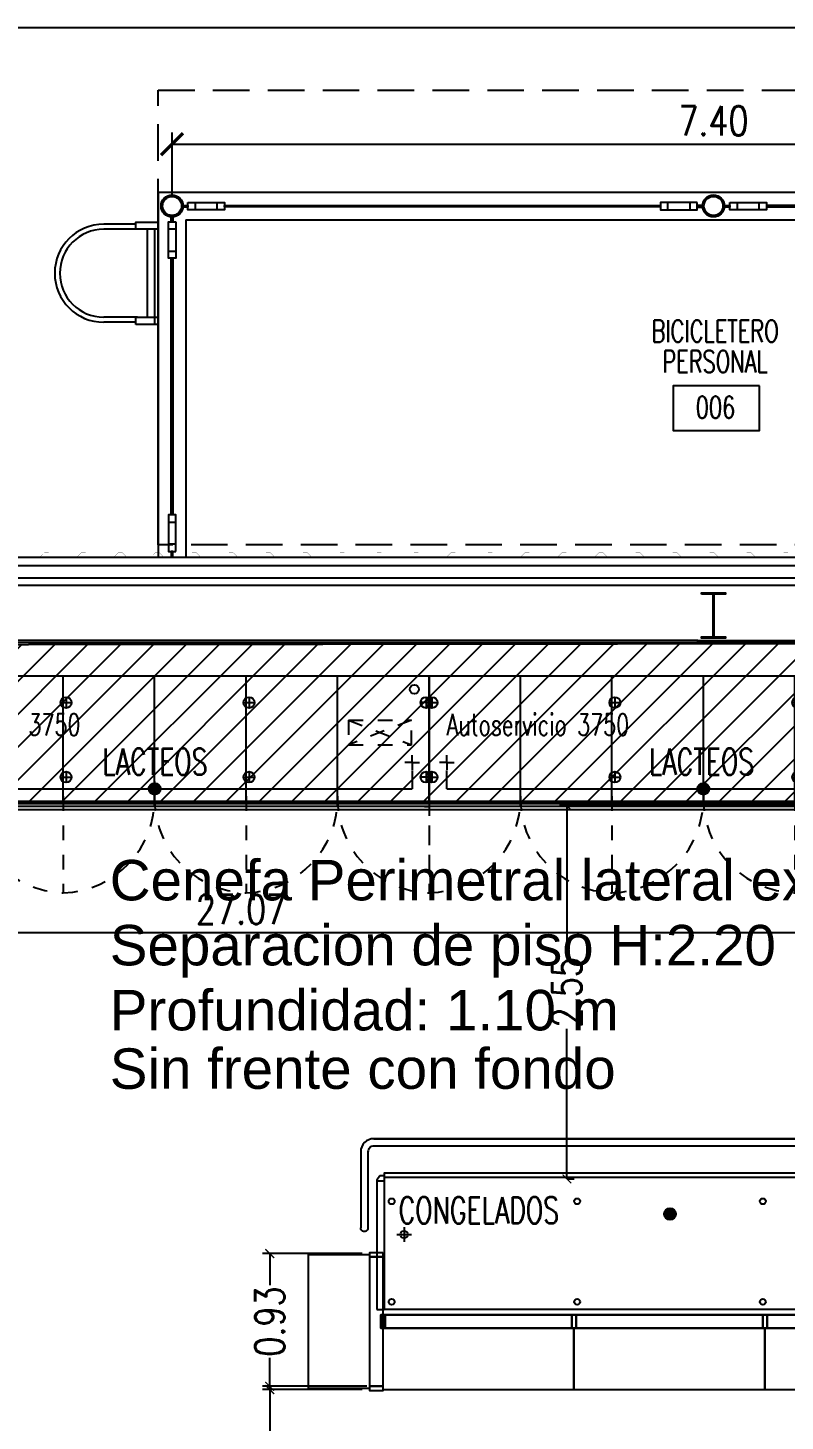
# Model space of a CAD drawing. Header units: millimetres. Extents: x -129 to 3172, y -143 to 919.
# Drawn here: x -20.6 to -15.42, y 23.89 to 33.42 of the extents above; entities that cross this region are included whole.
import ezdxf
from ezdxf.enums import TextEntityAlignment as Align

# ---------------------------------------------------------------- set-up
doc = ezdxf.new("R2010")
doc.units = ezdxf.units.MM
doc.header["$LTSCALE"] = 0.1
for name, pattern in [('DASHED', [0.75, 0.5, -0.25]), ('DASHED2', [0.375, 0.25, -0.125]), ('HIDDEN', [9.525, 6.35, -3.175]), ('TRATTEGGIATA2', [0.375, 0.25, -0.125])]:
    doc.linetypes.add(name, pattern=pattern)
for name, color, linetype in [('A-CHAPA TRAPEZOIDAL', 3, 'Continuous'), ('A-PROYECCION', 1, 'DASHED'), ('A-TABIQUE PRY', 2, 'Continuous'), ('A-VISTAS', 251, 'Continuous'), ('C-METALICA', 8, 'Continuous'), ('Cenefa perimetral', 4, 'Continuous'), ('D-AISI BAJA', 8, 'Continuous'), ('E-EXHIBIDORAS', 8, 'Continuous'), ('E-GENERAL', 8, 'Continuous'), ('E-GONDOLAS', 8, 'Continuous'), ('E-TXT', 7, 'Continuous'), ('H-HATCH MURO', 252, 'Continuous'), ('MET-COLUMNA METALICA', 3, 'Continuous'), ('MET-CORREAS DE CV', 1, 'Continuous'), ('MET-LANA VIDRIO', 8, 'Continuous'), ('R-CUADRO REF', 1, 'Continuous'), ('R-NOMBRE LOCAL', 7, 'Continuous'), ('zA-COTAS', 1, 'Continuous')]:
    doc.layers.add(name, color=color, linetype=linetype)
doc.styles.add('ROMANS', font='ROMANS.SHX', dxfattribs={"width": 0.8, "height": 0.2})
doc.styles.get("Standard").update_dxf_attribs({"font": 'arial.ttf'})
doc.styles.add('VAUX', font='romans.shx', dxfattribs={"width": 0.85})
doc.linetypes.add('REFERENCIAL CORTE TRANSVERSAL WM$0$BATTING', pattern='A,0.00254,-2.54,[134,ltypeshp.shx,S=2.54,R=0,X=-2.54,Y=0],-5.08,[134,ltypeshp.shx,S=2.54,R=180,X=2.54,Y=0],-2.54', length=10.16254)
doc.dimstyles.new('COTA 1-125', dxfattribs={"dimtxt": 0.2, "dimasz": 0.15, "dimexe": 0.08, "dimexo": 0.08, "dimgap": 0.06, "dimtad": 1, "dimzin": 0, "dimdsep": 46, "dimtxsty": 'ROMANS', "dimblk": 'ARCHTICK', "dimcen": 0, "dimclrd": 256, "dimclre": 8, "dimclrt": 3, "dimadec": 0, "dimazin": 0, "dimtfac": 1, "dimtofl": 0, "dimtmove": 0, "dimatfit": 3, "dimldrblk": 'ARCHTICK', "dimfxl": 1, "dimtolj": 1, "dimtzin": 0, "dimlwd": -1, "dimlwe": -1, "dimarcsym": 0})
doc.dimstyles.new('MIG-LATERAL-CHICO', dxfattribs={"dimtxt": 0.12, "dimasz": 0.06, "dimexe": 0.05, "dimexo": 0.02, "dimgap": 0.005, "dimtad": 0, "dimrnd": 0.005, "dimzin": 0, "dimdsep": 46, "dimtxsty": 'ROMANS', "dimblk1": 'ARCHTICK', "dimblk2": 'ARCHTICK', "dimsah": 1, "dimcen": 2.5, "dimclrd": 1, "dimclre": 8, "dimclrt": 3, "dimadec": 0, "dimazin": 0, "dimtfac": 1, "dimtmove": 0, "dimatfit": 3, "dimldrblk": 'ARCHTICK', "dimfxl": 1, "dimtolj": 1, "dimtzin": 0, "dimarcsym": 0})

# ---------------------------------------------------------------- blocks, each defined once
blk = doc.blocks.new('CMETP')
at = {"layer": 'MET-COLUMNA METALICA'}
blk.add_hatch(color=256, dxfattribs=at).paths.add_polyline_path([(-0.0825, 0), (-0.0825, 0.0097), (-0.0073, 0.0097, 0.414214), (-0.0029, 0.0141), (-0.0029, 0.2958, 0.414214), (-0.0073, 0.3002), (-0.0825, 0.3002), (-0.0825, 0.31), (0.0825, 0.31), (0.0825, 0.3002), (0.0073, 0.3002, 0.414214), (0.0029, 0.2958), (0.0029, 0.0141, 0.414214), (0.0073, 0.0097), (0.0825, 0.0097), (0.0825, 0)])
blk.add_lwpolyline([(0.0825, 0.3002), (0.0825, 0.31), (-0.0825, 0.31), (-0.0825, 0.3002), (-0.0073, 0.3002, -0.414214), (-0.0029, 0.2958), (-0.0029, 0.0141, -0.414214), (-0.0073, 0.0097), (-0.0825, 0.0097), (-0.0825, 0), (0.0825, 0), (0.0825, 0.0097), (0.0073, 0.0097, -0.414214), (0.0029, 0.0141), (0.0029, 0.2958, -0.414214), (0.0073, 0.3002)], format="xyb", close=True, dxfattribs=at)
blk = doc.blocks.new('_ARCHTICK')
at = {"color": 0, "linetype": 'ByBlock', "const_width": 0.15}
blk.add_lwpolyline([(-0.5, -0.5), (0.5, 0.5)], dxfattribs=at)
blk = doc.blocks.new('*D335')
at = {"layer": 'Defpoints', "color": 0, "transparency": 16777216}
for p in [(-14.057, 28.0999, -0.0048), (-16.9289, 25.5494, -0.005), (-16.9147, 25.5494)]:
    blk.add_point(p, dxfattribs=at)
at = {"layer": 'zA-COTAS', "color": 8, "lineweight": -2, "transparency": 16777216}
for p, q in [((-14.077, 28.0999), (-16.9647, 28.0999)), ((-16.9089, 25.5494), (-16.8647, 25.5494))]:
    blk.add_line(p, q, dxfattribs=at)
at = {"layer": 'zA-COTAS', "color": 1, "lineweight": -2, "transparency": 16777216}
for p, q in [((-16.9147, 28.0999), (-16.9147, 27.0735)), ((-16.9147, 25.5494), (-16.9147, 26.5758))]:
    blk.add_line(p, q, dxfattribs=at)
at = {"layer": 'zA-COTAS', "color": 1, "lineweight": -2, "transparency": 16777216, "xscale": 0.06, "yscale": 0.06, "zscale": 0.06}
for p, rotation in [((-16.9147, 28.0999), 90), ((-16.9147, 25.5494), 270)]:
    blk.add_blockref('_ARCHTICK', p, dxfattribs=dict(at, rotation=rotation))
at = {"layer": 'zA-COTAS', "color": 3, "transparency": 16777216, "insert": (-16.9147, 26.8246), "char_height": 0.2, "attachment_point": 5, "rotation": 90, "style": 'ROMANS'}
blk.add_mtext('\\A1;2.55', dxfattribs=at)
blk = doc.blocks.new('PUNTERA')
at = {"layer": 'E-GONDOLAS'}
for p, q in [((1350.083, 558.7302), (1349.168, 558.7302)), ((1349.168, 558.7302), (1349.168, 558.3102)), ((1350.083, 558.3102), (1350.083, 558.7302)), ((1350.068, 558.3102), (1349.183, 558.3102)), ((1349.183, 558.3102), (1349.183, 558.2202)), ((1350.068, 558.2202), (1350.068, 558.3102)), ((1349.183, 558.2202), (1350.068, 558.2202))]:
    blk.add_line(p, q, dxfattribs=at)
for points in [[(1349.153, 558.2202), (1349.183, 558.2202), (1349.183, 558.3102), (1349.153, 558.3102)], [(1350.068, 558.2202), (1350.098, 558.2202), (1350.098, 558.3102), (1350.068, 558.3102)]]:
    blk.add_lwpolyline(points, close=True, dxfattribs=at)
blk = doc.blocks.new('*D382')
at = {"layer": 'Defpoints', "color": 0, "transparency": 16777216}
for p in [(-18.2616, 24.1319), (-18.9455, 22.4319), (-18.2616, 22.4319)]:
    blk.add_point(p, dxfattribs=at)
at = {"layer": 'zA-COTAS', "color": 8, "lineweight": -2, "transparency": 16777216}
for p, q in [((-18.2816, 24.1319), (-18.9955, 24.1319)), ((-18.2816, 22.4319), (-18.9955, 22.4319))]:
    blk.add_line(p, q, dxfattribs=at)
at = {"layer": 'zA-COTAS', "color": 1, "lineweight": -2, "transparency": 16777216}
for p, q in [((-18.9455, 24.1319), (-18.9455, 23.5193)), ((-18.9455, 22.4319), (-18.9455, 23.0445))]:
    blk.add_line(p, q, dxfattribs=at)
at = {"layer": 'zA-COTAS', "color": 1, "lineweight": -2, "transparency": 16777216, "xscale": 0.06, "yscale": 0.06, "zscale": 0.06}
for p, rotation in [((-18.9455, 24.1319), 90), ((-18.9455, 22.4319), 270)]:
    blk.add_blockref('_ARCHTICK', p, dxfattribs=dict(at, rotation=rotation))
at = {"layer": 'zA-COTAS', "color": 3, "transparency": 16777216, "insert": (-18.9455, 23.2819), "char_height": 0.2, "attachment_point": 5, "rotation": 90, "style": 'ROMANS'}
blk.add_mtext('\\A1;1.70', dxfattribs=at)
blk = doc.blocks.new('*D383')
at = {"layer": 'Defpoints', "color": 0, "transparency": 16777216}
for p in [(-18.2949, 25.0394), (-18.9455, 24.1094), (-18.2949, 24.1094)]:
    blk.add_point(p, dxfattribs=at)
at = {"layer": 'zA-COTAS', "color": 8, "lineweight": -2, "transparency": 16777216}
for p, q in [((-18.3149, 25.0394), (-18.9955, 25.0394)), ((-18.3149, 24.1094), (-18.9955, 24.1094))]:
    blk.add_line(p, q, dxfattribs=at)
at = {"layer": 'zA-COTAS', "color": 1, "lineweight": -2, "transparency": 16777216}
for p, q in [((-18.9455, 25.0394), (-18.9455, 24.8232)), ((-18.9455, 24.1094), (-18.9455, 24.3256))]:
    blk.add_line(p, q, dxfattribs=at)
at = {"layer": 'zA-COTAS', "color": 1, "lineweight": -2, "transparency": 16777216, "xscale": 0.06, "yscale": 0.06, "zscale": 0.06}
for p, rotation in [((-18.9455, 25.0394), 90), ((-18.9455, 24.1094), 270)]:
    blk.add_blockref('_ARCHTICK', p, dxfattribs=dict(at, rotation=rotation))
at = {"layer": 'zA-COTAS', "color": 3, "transparency": 16777216, "insert": (-18.9455, 24.5744), "char_height": 0.2, "attachment_point": 5, "rotation": 90, "style": 'ROMANS'}
blk.add_mtext('\\A1;0.93', dxfattribs=at)
blk = doc.blocks.new('LAT DER GIANT')
at = {"layer": 'E-EXHIBIDORAS'}
for p, q in [((-443.3588, -298.9731), (-443.4108, -298.9731)), ((-443.359, -299.8581), (-443.3588, -298.9731)), ((-443.411, -299.85), (-443.359, -299.85)), ((-443.3807, -299.887), (-443.4107, -299.887)), ((-443.359, -299.8581), (-443.3807, -299.887))]:
    blk.add_line(p, q, dxfattribs=at)
blk = doc.blocks.new('FREEZER 5P')
at = {"layer": 'E-EXHIBIDORAS'}
blk.add_hatch(color=256, dxfattribs=at).paths.add_polyline_path([(473.6697, 76.7128, 1), (473.5897, 76.7128, 1)])
for p, q in [((475.4972, 76.8528), (475.3972, 76.8528)), ((475.4472, 76.8028), (475.4472, 76.9028)), ((471.6772, 76.4628), (475.5822, 76.4628))]:
    blk.add_line(p, q, dxfattribs=at)
blk.add_lwpolyline([(471.6772, 76.4328), (475.5822, 76.4328), (475.5822, 77.3628), (471.6772, 77.3628), (471.6772, 76.4328)], dxfattribs=at)
for centre, radius in [((472.9956, 77.3128), 0.02), ((474.2639, 77.3128), 0.02), ((475.5322, 77.3128), 0.02), ((475.4472, 76.8528), 0.025), ((473.6297, 76.7128), 0.04), ((472.9956, 76.6258), 0.02), ((474.2639, 76.6258), 0.02), ((475.5322, 76.6258), 0.02)]:
    blk.add_circle(centre, radius, dxfattribs=at)
at = {"layer": 'E-TXT', "insert": (474.1294, 76.9377), "char_height": 0.15, "attachment_point": 1, "rotation": 180}
blk.add_mtext_dynamic_manual_height_columns('{\\Fromans|c0;\\W0.7;Freezer Vertical 5P}', width=3185.185392, gutter_width=1.3826, heights=[0], dxfattribs=at)
blk = doc.blocks.new('COSTAN-REFERENCIA DE DESAGÜES')
at = {"layer": 'E-EXHIBIDORAS'}
blk.add_hatch(color=256, dxfattribs=at).paths.add_polyline_path([(40, 0, 1), (-40, 0, 1)])
blk.add_circle((0, 0), 40, dxfattribs=at)
blk = doc.blocks.new('COSTAN-CAM-COSTAN-CAM-COSTAN-CAM-COSTAN-CAM-COSTAN-CAM-COSTAN-CAM-COSTAN-CAM-COSTAN-CAM-COSTAN-CAM-COSTAN-CAM-COSTAN-CAM-COSTAN-CAM-COSTAN-CAM-COSTAN-CAM-COSTAN-CAM-COSTAN-CAM-LI_TL1_N_ECO 375')
at = {"layer": 'E-EXHIBIDORAS'}
for p, q in [((3750, 0), (0, 0)), ((0, 0), (0, -855)), ((625, -890), (625, 0)), ((1250, -855), (1250, 0)), ((1875, -890), (1875, 0)), ((2500, -855), (2500, 0)), ((3125, -890), (3125, 0)), ((3750, -855), (3750, 0)), ((-17.6, -180), (57.6, -180)), ((20, -142.4), (20, -217.6)), ((1232.4, -180), (1307.6, -180)), ((1270, -142.4), (1270, -217.6)), ((2482.4, -180), (2557.6, -180)), ((2520, -142.4), (2520, -217.6)), ((3767.6, -180), (3692.4, -180)), ((3730, -142.4), (3730, -217.6)), ((121.7, -590), (121.7, -540)), ((3635, -590), (3635, -540)), ((20, -652.4), (20, -727.6)), ((121.7, -590), (71.7, -590)), ((121.7, -590), (121.7, -640)), ((121.7, -590), (171.7, -590)), ((121.7, -770), (121.7, -645)), ((1270, -652.4), (1270, -727.6)), ((2520, -652.4), (2520, -727.6)), ((3635, -590), (3585, -590)), ((3635, -590), (3635, -640)), ((3635, -590), (3685, -590)), ((3635, -645), (3635, -770)), ((3730, -652.4), (3730, -727.6)), ((-17.6, -690), (57.6, -690)), ((1232.4, -690), (1307.6, -690)), ((1875, -720), (1875, -820)), ((2482.4, -690), (2557.6, -690)), ((3767.6, -690), (3692.4, -690)), ((0, -855), (3750, -855)), ((121.7, -770), (3635, -770)), ((1925, -770), (1825, -770)), ((3720, -890), (3750, -890))]:
    blk.add_line(p, q, dxfattribs=at)
at = {"layer": 'E-EXHIBIDORAS', "linetype": 'TRATTEGGIATA2'}
for p, q in [((3200, -300), (3630, -300)), ((3200, -300), (3630, -470)), ((3630, -300), (3200, -470)), ((3200, -300), (3200, -470)), ((3630, -470), (3630, -300)), ((3200, -470), (3630, -470))]:
    blk.add_line(p, q, dxfattribs=at)
at = {"layer": 'E-EXHIBIDORAS', "linetype": 'DASHED2', "ltscale": 2000}
for p, q in [((0, -855), (0, -1480)), ((1250, -820), (1250, -1480)), ((2500, -820), (2500, -1480)), ((3750, -820), (3750, -1480))]:
    blk.add_line(p, q, dxfattribs=at)
at = {"layer": 'E-EXHIBIDORAS', "linetype": 'ByBlock'}
blk.add_line((3750, -890), (0, -890), dxfattribs=at)
at = {"layer": 'E-EXHIBIDORAS'}
for centre, radius in [((3650, -90), 31), ((20, -180), 37.6), ((1270, -180), 37.6), ((2520, -180), 37.6), ((3730, -180), 37.6), ((20, -690), 37.6), ((1270, -690), 37.6), ((2520, -690), 37.6), ((3730, -690), 37.6)]:
    blk.add_circle(centre, radius, dxfattribs=at)
at = {"layer": 'E-EXHIBIDORAS', "linetype": 'DASHED2', "ltscale": 2000}
for centre, start, end in [((-17.5, -837.5), 271.5602, 1.5602), ((1267.5, -837.5), 178.4398, 268.4398), ((1232.5, -837.5), 271.5602, 1.5602), ((2517.5, -837.5), 178.4398, 268.4398), ((2482.5, -837.5), 271.5602, 1.5602), ((3767.5, -837.5), 178.4398, 268.4398)]:
    blk.add_arc(centre, 642.7, start, end, dxfattribs=at)
at = {"layer": 'E-EXHIBIDORAS'}
blk.add_blockref('COSTAN-REFERENCIA DE DESAGÜES', (1875, -770), dxfattribs=at)
at = {"layer": 'E-TXT', "insert": (120.2, -256.9), "char_height": 148, "attachment_point": 1}
blk.add_mtext_dynamic_manual_height_columns('{\\Fromans|c0;\\W0.7;Autoservicio 3750}', width=2631.126, gutter_width=1.38, heights=[0], dxfattribs=at)
blk = doc.blocks.new('*D490')
at = {"layer": 'Defpoints', "color": 0, "transparency": 16777216}
for p in [(-32.6764, 27.6238, 0), (-5.607, 27.6238, 0), (-32.6764, 27.2312)]:
    blk.add_point(p, dxfattribs=at)
at = {"layer": 'zA-COTAS', "color": 8, "linetype": 'HIDDEN', "transparency": 16777216}
for p, q in [((-32.6764, 27.5438), (-32.6764, 27.1512)), ((-5.607, 27.5438), (-5.607, 27.1512))]:
    blk.add_line(p, q, dxfattribs=at)
at = {"layer": 'zA-COTAS', "transparency": 16777216}
blk.add_line((-5.607, 27.2312), (-32.6764, 27.2312), dxfattribs=at)
at = {"layer": 'zA-COTAS', "transparency": 16777216, "xscale": 0.15, "yscale": 0.15, "zscale": 0.15, "rotation": 180}
blk.add_blockref('_ARCHTICK', (-32.6764, 27.2312), dxfattribs=at)
at = {"layer": 'zA-COTAS', "transparency": 16777216, "xscale": 0.15, "yscale": 0.15, "zscale": 0.15}
blk.add_blockref('_ARCHTICK', (-5.607, 27.2312), dxfattribs=at)
at = {"layer": 'zA-COTAS', "color": 3, "transparency": 16777216, "insert": (-19.1417, 27.3912), "char_height": 0.2, "attachment_point": 5, "style": 'ROMANS'}
blk.add_mtext('\\A1;27.07', dxfattribs=at)
blk = doc.blocks.new('*D492')
at = {"layer": 'Defpoints', "color": 0, "transparency": 16777216}
for p in [(-12.2132, 32.6203), (-19.6132, 32.1988, -0.007), (-12.2132, 32.1988, -0.007)]:
    blk.add_point(p, dxfattribs=at)
at = {"layer": 'zA-COTAS', "color": 8, "linetype": 'HIDDEN', "transparency": 16777216}
for p, q in [((-19.6132, 32.2788), (-19.6132, 32.7003)), ((-12.2132, 32.2788), (-12.2132, 32.7003))]:
    blk.add_line(p, q, dxfattribs=at)
at = {"layer": 'zA-COTAS', "transparency": 16777216}
blk.add_line((-19.6132, 32.6203), (-12.2132, 32.6203), dxfattribs=at)
at = {"layer": 'zA-COTAS', "transparency": 16777216, "xscale": 0.15, "yscale": 0.15, "zscale": 0.15, "rotation": 180}
blk.add_blockref('_ARCHTICK', (-19.6132, 32.6203), dxfattribs=at)
at = {"layer": 'zA-COTAS', "transparency": 16777216, "xscale": 0.15, "yscale": 0.15, "zscale": 0.15}
blk.add_blockref('_ARCHTICK', (-12.2132, 32.6203), dxfattribs=at)
at = {"layer": 'zA-COTAS', "color": 3, "transparency": 16777216, "insert": (-15.9132, 32.7803), "char_height": 0.2, "attachment_point": 5, "style": 'ROMANS'}
blk.add_mtext('\\A1;7.40', dxfattribs=at)
blk = doc.blocks.new('N Local')
at = {"layer": 'R-CUADRO REF'}
blk.add_lwpolyline([(6337.193, -934.829), (6337.93, -934.829), (6337.93, -935.212), (6337.193, -935.212)], close=True, dxfattribs=at)
at = {"layer": 'R-CUADRO REF', "lineweight": 0, "style": 'VAUX', "width": 0.85}
blk.add_attdef('NUMERO', text='', height=0.182, dxfattribs=at).set_placement((6337.585, -935.106), align=Align.CENTER)
at = {"layer": 'R-NOMBRE LOCAL', "lineweight": 0, "style": 'VAUX', "width": 0.85}
for p in [(6337.572, -934.455), (6337.572, -934.715)]:
    blk.add_attdef('NOMBRE', text='', height=0.182, dxfattribs=at).set_placement(p, align=Align.CENTER)
blk = doc.blocks.new('COL')
at = {"layer": 'MET-COLUMNA METALICA'}
h = blk.add_hatch(color=256, dxfattribs=at)
h.dxf.hatch_style = 1
edge = h.paths.add_edge_path(flags=17)
edge.add_arc((-12.2132, 32.1988), 0.065, 0, 360)
edge = h.paths.add_edge_path()
edge.add_arc((-12.2132, 32.1988), 0.075, 0, 360)
for radius in [0.075, 0.065]:
    blk.add_circle((-12.2132, 32.1988, 0.0148), radius, dxfattribs=at)

msp = doc.modelspace()

# ---------------------------------------------------------------- hatches: boundary and pattern name
at = {"layer": 'Cenefa perimetral'}
h = msp.add_hatch(dxfattribs=at)
h.set_pattern_fill('LINE', color=256, scale=0.05, angle=45)
h.paths.add_polyline_path([(-8.4062, 0.1851), (-8.4062, 0.7351), (-31.5769, 0.7351), (-31.5769, 28.1147), (-6.707, 28.1147), (-6.707, 24.0344), (-5.607, 24.0344), (-5.607, 28.1477), (-6.5037, 28.1477), (-6.5037, 29.2147), (-32.6763, 29.1847), (-32.6763, 0.1851)])
at = {"layer": 'H-HATCH MURO'}
for points in [[(-16.02, 29.2297), (-21.4311, 29.2297), (-21.4311, 29.2147), (-16.02, 29.2147)], [(-16.02, 29.2297), (-10.6088, 29.2297), (-10.6088, 29.2147), (-16.02, 29.2147)]]:
    msp.add_hatch(color=256, dxfattribs=at).paths.add_polyline_path(points)

# ---------------------------------------------------------------- linework, layer by layer
for points in [[(-19.86, 32.0388), (-19.86, 32.0888), (-19.71, 32.0888), (-19.71, 32.0388)], [(-19.86, 31.3888), (-19.86, 31.4388), (-19.71, 31.4388), (-19.71, 31.3888)], [(-16.8816, 24.5294), (-18.1566, 24.5294), (-18.1566, 24.6194), (-16.8816, 24.6194)], [(-15.5766, 24.5294), (-16.8516, 24.5294), (-16.8516, 24.6194), (-15.5766, 24.6194)], [(-14.2716, 24.5294), (-15.5466, 24.5294), (-15.5466, 24.6194), (-14.2716, 24.6194)]]:
    msp.add_lwpolyline(points, close=True)
at = {"color": 3}
for points in [[(-18.1566, 24.5294), (-18.1866, 24.5294), (-18.1866, 24.6194), (-18.1566, 24.6194)], [(-16.8516, 24.5294), (-16.8816, 24.5294), (-16.8816, 24.6194), (-16.8516, 24.6194)], [(-16.8516, 24.6194), (-16.8816, 24.6194), (-16.8816, 24.5294), (-16.8516, 24.5294)], [(-16.8516, 24.5294), (-16.8816, 24.5294), (-16.8816, 24.6194), (-16.8516, 24.6194)], [(-15.5466, 24.5294), (-15.5766, 24.5294), (-15.5766, 24.6194), (-15.5466, 24.6194)], [(-15.5466, 24.6194), (-15.5766, 24.6194), (-15.5766, 24.5294), (-15.5466, 24.5294)], [(-15.5466, 24.5294), (-15.5766, 24.5294), (-15.5766, 24.6194), (-15.5466, 24.6194)]]:
    msp.add_lwpolyline(points, close=True, dxfattribs=at)
at = {"layer": 'A-CHAPA TRAPEZOIDAL'}
for points in [[(-20.5147, 29.7998, 0.0006, 0.0006, 0), (-20.5447, 29.7998, 0.0006, 0.0006, 0), (-20.5487, 29.8038, 0.0006, 0.0006, 0), (-20.5792, 29.8038, 0.0006, 0.0006, 0), (-20.5832, 29.7998, 0.0006, 0.0006, 0), (-20.6132, 29.7998, 0.0006, 0.0006, 0)], [(-18.9987, 29.7998, 0.0006, 0.0006, 0), (-19.0287, 29.7998, 0.0006, 0.0006, 0), (-19.0327, 29.8038, 0.0006, 0.0006, 0), (-19.0632, 29.8038, 0.0006, 0.0006, 0), (-19.0672, 29.7998, 0.0006, 0.0006, 0), (-19.0972, 29.7998, 0.0006, 0.0006, 0), (-19.1012, 29.8038, 0.0006, 0.0006, 0), (-19.1312, 29.8038, 0.0006, 0.0006, 0), (-19.1352, 29.7998, 0.0006, 0.0006, 0), (-19.1652, 29.7998, 0.0006, 0.0006, 0), (-19.1935, 29.828, 0.0006, 0.0006, 0), (-19.2235, 29.828, 0.0006, 0.0006, 0), (-19.2518, 29.7998, 0.0006, 0.0006, 0), (-19.2818, 29.7998, 0.0006, 0.0006, 0), (-19.2858, 29.8038, 0.0006, 0.0006, 0), (-19.3158, 29.8038, 0.0006, 0.0006, 0), (-19.3198, 29.7998, 0.0006, 0.0006, 0), (-19.3498, 29.7998, 0.0006, 0.0006, 0), (-19.3538, 29.8038, 0.0006, 0.0006, 0), (-19.3838, 29.8038, 0.0006, 0.0006, 0), (-19.3878, 29.7998, 0.0006, 0.0006, 0), (-19.4178, 29.7998, 0.0006, 0.0006, 0), (-19.4461, 29.828, 0.0006, 0.0006, 0), (-19.4761, 29.828, 0.0006, 0.0006, 0), (-19.5044, 29.7998, 0.0006, 0.0006, 0), (-19.5344, 29.7998, 0.0006, 0.0006, 0), (-19.5384, 29.8038, 0.0006, 0.0006, 0), (-19.5684, 29.8038, 0.0006, 0.0006, 0), (-19.5724, 29.7998, 0.0006, 0.0006, 0), (-19.6024, 29.7998, 0.0006, 0.0006, 0), (-19.6064, 29.8038, 0.0006, 0.0006, 0), (-19.6364, 29.8038, 0.0006, 0.0006, 0), (-19.6404, 29.7998, 0.0006, 0.0006, 0), (-19.6704, 29.7998, 0.0006, 0.0006, 0), (-19.6987, 29.828, 0.0006, 0.0006, 0), (-19.7287, 29.828, 0.0006, 0.0006, 0), (-19.757, 29.7998, 0.0006, 0.0006, 0), (-19.787, 29.7998, 0.0006, 0.0006, 0), (-19.791, 29.8038, 0.0006, 0.0006, 0), (-19.821, 29.8038, 0.0006, 0.0006, 0), (-19.825, 29.7998, 0.0006, 0.0006, 0), (-19.855, 29.7998, 0.0006, 0.0006, 0), (-19.859, 29.8038, 0.0006, 0.0006, 0), (-19.889, 29.8038, 0.0006, 0.0006, 0), (-19.893, 29.7998, 0.0006, 0.0006, 0), (-19.923, 29.7998, 0.0006, 0.0006, 0), (-19.9512, 29.828, 0.0006, 0.0006, 0), (-19.9812, 29.828, 0.0006, 0.0006, 0), (-20.0095, 29.7998, 0.0006, 0.0006, 0), (-20.0395, 29.7998, 0.0006, 0.0006, 0), (-20.0435, 29.8038, 0.0006, 0.0006, 0), (-20.0735, 29.8038, 0.0006, 0.0006, 0), (-20.0775, 29.7998, 0.0006, 0.0006, 0), (-20.1075, 29.7998, 0.0006, 0.0006, 0), (-20.1115, 29.8038, 0.0006, 0.0006, 0), (-20.1415, 29.8038, 0.0006, 0.0006, 0), (-20.1455, 29.7998, 0.0006, 0.0006, 0), (-20.1755, 29.7998, 0.0006, 0.0006, 0), (-20.2038, 29.828, 0.0006, 0.0006, 0), (-20.2338, 29.828, 0.0006, 0.0006, 0), (-20.2621, 29.7998, 0.0006, 0.0006, 0), (-20.2921, 29.7998, 0.0006, 0.0006, 0), (-20.2961, 29.8038, 0.0006, 0.0006, 0), (-20.3261, 29.8038, 0.0006, 0.0006, 0), (-20.3301, 29.7998, 0.0006, 0.0006, 0), (-20.3601, 29.7998, 0.0006, 0.0006, 0), (-20.3641, 29.8038, 0.0006, 0.0006, 0), (-20.3941, 29.8038, 0.0006, 0.0006, 0), (-20.3981, 29.7998, 0.0006, 0.0006, 0), (-20.4281, 29.7998, 0.0006, 0.0006, 0), (-20.4564, 29.828, 0.0006, 0.0006, 0), (-20.4864, 29.828, 0.0006, 0.0006, 0), (-20.5147, 29.7998, 0, 0, 0)], [(-17.4827, 29.7998, 0.0006, 0.0006, 0), (-17.5127, 29.7998, 0.0006, 0.0006, 0), (-17.5167, 29.8038, 0.0006, 0.0006, 0), (-17.5473, 29.8038, 0.0006, 0.0006, 0), (-17.5513, 29.7998, 0.0006, 0.0006, 0), (-17.5813, 29.7998, 0.0006, 0.0006, 0), (-17.5853, 29.8038, 0.0006, 0.0006, 0), (-17.6153, 29.8038, 0.0006, 0.0006, 0), (-17.6193, 29.7998, 0.0006, 0.0006, 0), (-17.6493, 29.7998, 0.0006, 0.0006, 0), (-17.6775, 29.828, 0.0006, 0.0006, 0), (-17.7075, 29.828, 0.0006, 0.0006, 0), (-17.7358, 29.7998, 0.0006, 0.0006, 0), (-17.7658, 29.7998, 0.0006, 0.0006, 0), (-17.7698, 29.8038, 0.0006, 0.0006, 0), (-17.7998, 29.8038, 0.0006, 0.0006, 0), (-17.8038, 29.7998, 0.0006, 0.0006, 0), (-17.8338, 29.7998, 0.0006, 0.0006, 0), (-17.8378, 29.8038, 0.0006, 0.0006, 0), (-17.8678, 29.8038, 0.0006, 0.0006, 0), (-17.8718, 29.7998, 0.0006, 0.0006, 0), (-17.9018, 29.7998, 0.0006, 0.0006, 0), (-17.9301, 29.828, 0.0006, 0.0006, 0), (-17.9601, 29.828, 0.0006, 0.0006, 0), (-17.9884, 29.7998, 0.0006, 0.0006, 0), (-18.0184, 29.7998, 0.0006, 0.0006, 0), (-18.0224, 29.8038, 0.0006, 0.0006, 0), (-18.0524, 29.8038, 0.0006, 0.0006, 0), (-18.0564, 29.7998, 0.0006, 0.0006, 0), (-18.0864, 29.7998, 0.0006, 0.0006, 0), (-18.0904, 29.8038, 0.0006, 0.0006, 0), (-18.1204, 29.8038, 0.0006, 0.0006, 0), (-18.1244, 29.7998, 0.0006, 0.0006, 0), (-18.1544, 29.7998, 0.0006, 0.0006, 0), (-18.1827, 29.828, 0.0006, 0.0006, 0), (-18.2127, 29.828, 0.0006, 0.0006, 0), (-18.241, 29.7998, 0.0006, 0.0006, 0), (-18.271, 29.7998, 0.0006, 0.0006, 0), (-18.275, 29.8038, 0.0006, 0.0006, 0), (-18.305, 29.8038, 0.0006, 0.0006, 0), (-18.309, 29.7998, 0.0006, 0.0006, 0), (-18.339, 29.7998, 0.0006, 0.0006, 0), (-18.343, 29.8038, 0.0006, 0.0006, 0), (-18.373, 29.8038, 0.0006, 0.0006, 0), (-18.377, 29.7998, 0.0006, 0.0006, 0), (-18.407, 29.7998, 0.0006, 0.0006, 0), (-18.4353, 29.828, 0.0006, 0.0006, 0), (-18.4653, 29.828, 0.0006, 0.0006, 0), (-18.4935, 29.7998, 0.0006, 0.0006, 0), (-18.5235, 29.7998, 0.0006, 0.0006, 0), (-18.5275, 29.8038, 0.0006, 0.0006, 0), (-18.5575, 29.8038, 0.0006, 0.0006, 0), (-18.5615, 29.7998, 0.0006, 0.0006, 0), (-18.5915, 29.7998, 0.0006, 0.0006, 0), (-18.5955, 29.8038, 0.0006, 0.0006, 0), (-18.6255, 29.8038, 0.0006, 0.0006, 0), (-18.6295, 29.7998, 0.0006, 0.0006, 0), (-18.6595, 29.7998, 0.0006, 0.0006, 0), (-18.6878, 29.828, 0.0006, 0.0006, 0), (-18.7178, 29.828, 0.0006, 0.0006, 0), (-18.7461, 29.7998, 0.0006, 0.0006, 0), (-18.7761, 29.7998, 0.0006, 0.0006, 0), (-18.7801, 29.8038, 0.0006, 0.0006, 0), (-18.8101, 29.8038, 0.0006, 0.0006, 0), (-18.8141, 29.7998, 0.0006, 0.0006, 0), (-18.8441, 29.7998, 0.0006, 0.0006, 0), (-18.8481, 29.8038, 0.0006, 0.0006, 0), (-18.8781, 29.8038, 0.0006, 0.0006, 0), (-18.8821, 29.7998, 0.0006, 0.0006, 0), (-18.9121, 29.7998, 0.0006, 0.0006, 0), (-18.9404, 29.828, 0.0006, 0.0006, 0), (-18.9704, 29.828, 0.0006, 0.0006, 0), (-18.9987, 29.7998, 0, 0, 0)], [(-15.9667, 29.7998, 0.0006, 0.0006, 0), (-15.9967, 29.7998, 0.0006, 0.0006, 0), (-16.0007, 29.8038, 0.0006, 0.0006, 0), (-16.0313, 29.8038, 0.0006, 0.0006, 0), (-16.0353, 29.7998, 0.0006, 0.0006, 0), (-16.0653, 29.7998, 0.0006, 0.0006, 0), (-16.0693, 29.8038, 0.0006, 0.0006, 0), (-16.0993, 29.8038, 0.0006, 0.0006, 0), (-16.1033, 29.7998, 0.0006, 0.0006, 0), (-16.1333, 29.7998, 0.0006, 0.0006, 0), (-16.1616, 29.828, 0.0006, 0.0006, 0), (-16.1916, 29.828, 0.0006, 0.0006, 0), (-16.2199, 29.7998, 0.0006, 0.0006, 0), (-16.2499, 29.7998, 0.0006, 0.0006, 0), (-16.2539, 29.8038, 0.0006, 0.0006, 0), (-16.2839, 29.8038, 0.0006, 0.0006, 0), (-16.2879, 29.7998, 0.0006, 0.0006, 0), (-16.3179, 29.7998, 0.0006, 0.0006, 0), (-16.3219, 29.8038, 0.0006, 0.0006, 0), (-16.3519, 29.8038, 0.0006, 0.0006, 0), (-16.3559, 29.7998, 0.0006, 0.0006, 0), (-16.3859, 29.7998, 0.0006, 0.0006, 0), (-16.4141, 29.828, 0.0006, 0.0006, 0), (-16.4441, 29.828, 0.0006, 0.0006, 0), (-16.4724, 29.7998, 0.0006, 0.0006, 0), (-16.5024, 29.7998, 0.0006, 0.0006, 0), (-16.5064, 29.8038, 0.0006, 0.0006, 0), (-16.5364, 29.8038, 0.0006, 0.0006, 0), (-16.5404, 29.7998, 0.0006, 0.0006, 0), (-16.5704, 29.7998, 0.0006, 0.0006, 0), (-16.5744, 29.8038, 0.0006, 0.0006, 0), (-16.6044, 29.8038, 0.0006, 0.0006, 0), (-16.6084, 29.7998, 0.0006, 0.0006, 0), (-16.6384, 29.7998, 0.0006, 0.0006, 0), (-16.6667, 29.828, 0.0006, 0.0006, 0), (-16.6967, 29.828, 0.0006, 0.0006, 0), (-16.725, 29.7998, 0.0006, 0.0006, 0), (-16.755, 29.7998, 0.0006, 0.0006, 0), (-16.759, 29.8038, 0.0006, 0.0006, 0), (-16.789, 29.8038, 0.0006, 0.0006, 0), (-16.793, 29.7998, 0.0006, 0.0006, 0), (-16.823, 29.7998, 0.0006, 0.0006, 0), (-16.827, 29.8038, 0.0006, 0.0006, 0), (-16.857, 29.8038, 0.0006, 0.0006, 0), (-16.861, 29.7998, 0.0006, 0.0006, 0), (-16.891, 29.7998, 0.0006, 0.0006, 0), (-16.9193, 29.828, 0.0006, 0.0006, 0), (-16.9493, 29.828, 0.0006, 0.0006, 0), (-16.9776, 29.7998, 0.0006, 0.0006, 0), (-17.0076, 29.7998, 0.0006, 0.0006, 0), (-17.0116, 29.8038, 0.0006, 0.0006, 0), (-17.0416, 29.8038, 0.0006, 0.0006, 0), (-17.0456, 29.7998, 0.0006, 0.0006, 0), (-17.0756, 29.7998, 0.0006, 0.0006, 0), (-17.0796, 29.8038, 0.0006, 0.0006, 0), (-17.1096, 29.8038, 0.0006, 0.0006, 0), (-17.1136, 29.7998, 0.0006, 0.0006, 0), (-17.1436, 29.7998, 0.0006, 0.0006, 0), (-17.1718, 29.828, 0.0006, 0.0006, 0), (-17.2018, 29.828, 0.0006, 0.0006, 0), (-17.2301, 29.7998, 0.0006, 0.0006, 0), (-17.2601, 29.7998, 0.0006, 0.0006, 0), (-17.2641, 29.8038, 0.0006, 0.0006, 0), (-17.2941, 29.8038, 0.0006, 0.0006, 0), (-17.2981, 29.7998, 0.0006, 0.0006, 0), (-17.3281, 29.7998, 0.0006, 0.0006, 0), (-17.3321, 29.8038, 0.0006, 0.0006, 0), (-17.3621, 29.8038, 0.0006, 0.0006, 0), (-17.3661, 29.7998, 0.0006, 0.0006, 0), (-17.3961, 29.7998, 0.0006, 0.0006, 0), (-17.4244, 29.828, 0.0006, 0.0006, 0), (-17.4544, 29.828, 0.0006, 0.0006, 0), (-17.4827, 29.7998, 0, 0, 0)], [(-15.4033, 29.828, 0.0006, 0.0006, 0), (-15.4333, 29.828, 0.0006, 0.0006, 0), (-15.4616, 29.7998, 0.0006, 0.0006, 0), (-15.4916, 29.7998, 0.0006, 0.0006, 0), (-15.4956, 29.8038, 0.0006, 0.0006, 0), (-15.5256, 29.8038, 0.0006, 0.0006, 0), (-15.5296, 29.7998, 0.0006, 0.0006, 0), (-15.5596, 29.7998, 0.0006, 0.0006, 0), (-15.5636, 29.8038, 0.0006, 0.0006, 0), (-15.5936, 29.8038, 0.0006, 0.0006, 0), (-15.5976, 29.7998, 0.0006, 0.0006, 0), (-15.6276, 29.7998, 0.0006, 0.0006, 0), (-15.6559, 29.828, 0.0006, 0.0006, 0), (-15.6859, 29.828, 0.0006, 0.0006, 0), (-15.7141, 29.7998, 0.0006, 0.0006, 0), (-15.7441, 29.7998, 0.0006, 0.0006, 0), (-15.7481, 29.8038, 0.0006, 0.0006, 0), (-15.7781, 29.8038, 0.0006, 0.0006, 0), (-15.7821, 29.7998, 0.0006, 0.0006, 0), (-15.8121, 29.7998, 0.0006, 0.0006, 0), (-15.8161, 29.8038, 0.0006, 0.0006, 0), (-15.8461, 29.8038, 0.0006, 0.0006, 0), (-15.8501, 29.7998, 0.0006, 0.0006, 0), (-15.8801, 29.7998, 0.0006, 0.0006, 0), (-15.9084, 29.828, 0.0006, 0.0006, 0), (-15.9384, 29.828, 0.0006, 0.0006, 0), (-15.9667, 29.7998, 0, 0, 0)]]:
    msp.add_lwpolyline(points, format="xyseb", dxfattribs=at)
at = {"layer": 'A-PROYECCION', "ltscale": 5, "elevation": 0.0076}
msp.add_lwpolyline([(-12.1082, 29.883), (-19.7082, 29.883), (-19.7082, 32.99), (-12.1082, 32.99), (-12.1082, 29.883), (-12.1082, 29.883), (-12.1082, 29.883), (-12.1082, 29.883), (-12.1082, 29.883), (-12.1082, 29.883), (-12.1082, 29.883), (-12.1082, 29.883), (-12.1082, 29.883), (-19.7082, 29.883), (-19.7082, 32.99)], dxfattribs=at)
at = {"layer": 'A-TABIQUE PRY'}
for points in [[(-16.02, 29.2297), (-21.4311, 29.2297), (-21.4311, 29.2147), (-16.02, 29.2147)], [(-16.02, 29.2297), (-10.6088, 29.2297), (-10.6088, 29.2147), (-16.02, 29.2147)]]:
    msp.add_lwpolyline(points, close=True, dxfattribs=at)
at = {"layer": 'A-VISTAS'}
for p, q in [((-10.9209, 33.4156), (-24.7429, 33.4156)), ((-19.7082, 29.883, 0.0076), (-19.7082, 32.2938, 0.0074)), ((-5.607, 29.605), (-26.2426, 29.605))]:
    msp.add_line(p, q, dxfattribs=at)
at = {"layer": 'A-VISTAS', "linetype": 'Continuous', "ltscale": 0.1}
for p, q in [((-19.7082, 32.2938, 0.0074), (-19.7082, 29.7952, 0.0148)), ((-19.7082, 32.2938, 0.0074), (-12.1214, 32.2938, 0.0074)), ((-19.5182, 32.1038, 0.0148), (-19.5182, 29.7952, 0.0148)), ((-19.5182, 32.1038, 0.0074), (-12.1214, 32.1038, 0.0074))]:
    msp.add_line(p, q, dxfattribs=at)
at = {"layer": 'C-METALICA'}
for p, q in [((-19.4552, 32.2219, 0.0148), (-19.3052, 32.2219, 0.0148)), ((-16.0751, 32.2219, 0.0195), (-16.2251, 32.2219, 0.0195)), ((-15.7513, 32.2219, 0.0195), (-15.6013, 32.2219, 0.0195)), ((-19.3052, 32.1719, 0.0148), (-19.4552, 32.1719, 0.0148)), ((-16.2251, 32.1719, 0.0195), (-16.0751, 32.1719, 0.0195)), ((-15.6013, 32.1719, 0.0195), (-15.7513, 32.1719, 0.0195)), ((-19.6382, 31.8907, 0.0148), (-19.6382, 32.0407, 0.0148)), ((-19.5882, 32.0407, 0.0148), (-19.5882, 31.8907, 0.0148)), ((-19.6382, 30.0376, 0.0195), (-19.6382, 29.8876, 0.0195)), ((-19.5882, 29.8876, 0.0195), (-19.5882, 30.0376, 0.0195))]:
    msp.add_line(p, q, dxfattribs=at)
for points, elevation in [([(-19.5052, 32.1911), (-19.5382, 32.1911), (-19.5382, 32.2027), (-19.5052, 32.2027)], 0.0148), ([(-19.5052, 32.2219), (-19.4552, 32.2219), (-19.4552, 32.1719), (-19.5052, 32.1719)], 0.0148), ([(-19.3052, 32.2219), (-19.2552, 32.2219), (-19.2552, 32.1719), (-19.3052, 32.1719)], 0.0148), ([(-16.2751, 32.1919), (-19.2552, 32.1919), (-19.2552, 32.2019), (-16.2751, 32.2019)], 0.0148), ([(-16.2251, 32.2219), (-16.2751, 32.2219), (-16.2751, 32.1719), (-16.2251, 32.1719)], 0.017), ([(-16.0251, 32.2219), (-16.0751, 32.2219), (-16.0751, 32.1719), (-16.0251, 32.1719)], 0.0195), ([(-16.0251, 32.1911), (-15.992, 32.1911), (-15.992, 32.2027), (-16.0251, 32.2027)], 0.0195), ([(-15.8013, 32.1911), (-15.8343, 32.1911), (-15.8343, 32.2027), (-15.8013, 32.2027)], 0.0195), ([(-15.8013, 32.2219), (-15.7513, 32.2219), (-15.7513, 32.1719), (-15.8013, 32.1719)], 0.0195), ([(-15.6013, 32.2219), (-15.5513, 32.2219), (-15.5513, 32.1719), (-15.6013, 32.1719)], 0.017), ([(-15.5513, 32.1919), (-12.5712, 32.1919), (-12.5712, 32.2019), (-15.5513, 32.2019)], 0.0148), ([(-19.5882, 32.0907), (-19.5882, 32.0407), (-19.6382, 32.0407), (-19.6382, 32.0907)], 0.0148), ([(-19.619, 32.0907), (-19.619, 32.1238), (-19.6073, 32.1238), (-19.6073, 32.0907)], 0.0148), ([(-19.5882, 31.8907), (-19.5882, 31.8407), (-19.6382, 31.8407), (-19.6382, 31.8907)], 0.0148), ([(-19.6182, 30.0876), (-19.6182, 31.8407), (-19.6082, 31.8407), (-19.6082, 30.0876)], 0.0148), ([(-19.5882, 30.0376), (-19.5882, 30.0876), (-19.6382, 30.0876), (-19.6382, 30.0376)], 0.017), ([(-19.5882, 29.8376), (-19.5882, 29.8876), (-19.6382, 29.8876), (-19.6382, 29.8376)], 0.0195), ([(-19.619, 29.8376), (-19.619, 29.8046), (-19.6073, 29.8046), (-19.6073, 29.8376)], 0.0195)]:
    msp.add_lwpolyline(points, close=True, dxfattribs=dict(at, elevation=elevation))
at = {"layer": 'Cenefa perimetral'}
msp.add_line((-31.5769, 28.1147), (-6.707, 28.1147), dxfattribs=at)
msp.add_lwpolyline([(-8.4062, 0.1851), (-8.4062, 0.7351), (-31.5769, 0.7351), (-31.5769, 28.1147), (-6.707, 28.1147), (-6.707, 24.0344), (-5.607, 24.0344), (-5.607, 28.1477), (-6.5037, 28.1477), (-6.5037, 29.2147), (-32.6763, 29.1847), (-32.6763, 0.1851)], close=True, dxfattribs=at)
at = {"layer": 'D-AISI BAJA'}
for points in [[(-6.6767, 28.1209), (-29.2352, 28.1209, -0.414214), (-29.2752, 28.1609), (-29.2752, 29.0785)], [(-12.5089, 25.8242), (-18.234, 25.8242, 0.414214), (-18.324, 25.7342), (-18.324, 25.215)], [(-12.5089, 25.7742), (-18.234, 25.7742, 0.414214), (-18.274, 25.7342), (-18.274, 25.215)], [(-18.274, 25.215, -1.009642), (-18.324, 25.215, 5.268994)]]:
    msp.add_lwpolyline(points, format="xyb", dxfattribs=at)
for points in [[(-6.6767, 28.0709), (-29.2604, 28.0709)], [(-12.5089, 25.8242), (-18.234, 25.8242)], [(-18.234, 25.8242), (-13.2285, 25.8242)]]:
    msp.add_lwpolyline(points, dxfattribs=at)
at = {"layer": 'E-GENERAL'}
for p, q in [((-19.86, 32.0738), (-20.08, 32.0738)), ((-19.85, 32.0388), (-20.08, 32.0388)), ((-19.782, 32.0388), (-19.782, 31.4388)), ((-19.732, 32.0388), (-19.732, 31.3888)), ((-19.85, 31.4388), (-20.08, 31.4388)), ((-19.86, 31.4038), (-20.08, 31.4038))]:
    msp.add_line(p, q, dxfattribs=at)
for radius in [0.335, 0.3]:
    msp.add_arc((-20.08, 31.7388), radius, 90, 270, dxfattribs=at)
at = {"layer": 'E-GONDOLAS'}
for points in [[(-18.1566, 24.6194), (-18.1866, 24.6194), (-18.1866, 24.5294), (-18.1566, 24.5294)], [(-16.8816, 24.6194), (-18.1566, 24.6194), (-18.1566, 24.5294), (-16.8816, 24.5294)], [(-16.8516, 24.6194), (-16.8816, 24.6194), (-16.8816, 24.5294), (-16.8516, 24.5294)], [(-15.5766, 24.6194), (-16.8516, 24.6194), (-16.8516, 24.5294), (-15.5766, 24.5294)], [(-15.5466, 24.6194), (-15.5766, 24.6194), (-15.5766, 24.5294), (-15.5466, 24.5294)], [(-14.2716, 24.6194), (-15.5466, 24.6194), (-15.5466, 24.5294), (-14.2716, 24.5294)], [(-16.8666, 24.5294), (-18.1716, 24.5294), (-18.1716, 24.1094), (-16.8666, 24.1094)], [(-15.5616, 24.5294), (-16.8666, 24.5294), (-16.8666, 24.1094), (-15.5616, 24.1094)], [(-14.2566, 24.5294), (-15.5616, 24.5294), (-15.5616, 24.1094), (-14.2566, 24.1094)]]:
    msp.add_lwpolyline(points, close=True, dxfattribs=at)
at = {"layer": 'MET-CORREAS DE CV'}
for p, q in [((-5.607, 29.795), (-26.2426, 29.795)), ((-5.607, 29.655), (-26.2426, 29.655))]:
    msp.add_line(p, q, dxfattribs=at)
at = {"layer": 'MET-LANA VIDRIO', "linetype": 'REFERENCIAL CORTE TRANSVERSAL WM$0$BATTING', "ltscale": 0.025}
msp.add_lwpolyline([(-26.2426, 29.7415), (-5.607, 29.7415)], dxfattribs=at)

# ---------------------------------------------------------------- block references
for p in [(-7.4, 0), (-3.7, 0, -0.0074)]:
    msp.add_blockref('COL', p)
ref = msp.add_blockref('N Local', (5054.1557, 778.8325), dxfattribs=dict(xscale=-0.7999999999999545, yscale=0.8000000000000114, zscale=0.8))
ref.add_attrib('NUMERO', '006', dxfattribs={"layer": 'R-CUADRO REF', "lineweight": 0, "height": 0.15, "style": 'VAUX', "width": 0.7}).set_placement((-15.8995, 30.7477), align=Align.CENTER)
ref.add_attrib('NOMBRE', 'BICICLETERO', dxfattribs={"layer": 'R-NOMBRE LOCAL', "lineweight": 0, "height": 0.15, "style": 'VAUX', "width": 0.7}).set_placement((-15.9017, 31.2686), align=Align.CENTER)
ref.add_attrib('NOMBRE', 'PERSONAL', dxfattribs={"layer": 'R-NOMBRE LOCAL', "lineweight": 0, "height": 0.15, "style": 'VAUX', "width": 0.7}).set_placement((-15.9017, 31.0606), align=Align.CENTER)
for name, p, rotation in [('LAT DER GIANT', (-461.5732, -274.3153), 179.9999999999999), ('FREEZER 5P', (457.4199, 102.0219), 179.9999815321164)]:
    msp.add_blockref(name, p, dxfattribs=dict(rotation=rotation))
at = {"xscale": -1, "rotation": 90}
msp.add_blockref('PUNTERA', (540.0486, 1374.2), dxfattribs=at)
at = {"layer": 'E-EXHIBIDORAS', "xscale": 0.001, "yscale": 0.001, "zscale": 0.001}
for p in [(-21.607, 28.9849), (-17.857, 28.9849)]:
    msp.add_blockref('COSTAN-CAM-COSTAN-CAM-COSTAN-CAM-COSTAN-CAM-COSTAN-CAM-COSTAN-CAM-COSTAN-CAM-COSTAN-CAM-COSTAN-CAM-COSTAN-CAM-COSTAN-CAM-COSTAN-CAM-COSTAN-CAM-COSTAN-CAM-COSTAN-CAM-COSTAN-CAM-LI_TL1_N_ECO 375', p, dxfattribs=at)
at = {"layer": 'MET-COLUMNA METALICA', "xscale": -1}
msp.add_blockref('CMETP', (-15.9132, 29.245, 0.0003), dxfattribs=at)

# ---------------------------------------------------------------- texts
at = {"layer": 'Cenefa perimetral'}
for s, p in [('Cenefa Perimetral lateral exhibidoras H: 1.20m.', (-20.0387, 27.4528)), ('Separacion de piso H:2.20 m', (-20.0387, 27.0086)), ('Profundidad: 1.10 m', (-20.0387, 26.5644)), ('Sin frente con fondo', (-20.0387, 26.165))]:
    msp.add_text(s, height=0.276522, dxfattribs=at).set_placement(p)
at = {"layer": 'E-TXT', "char_height": 0.18, "attachment_point": 1}
for s, insert in [('{\\Fromans|c0;\\W0.7;LACTEOS}', (-20.0893, 28.4904)), ('{\\Fromans|c0;\\W0.7;LACTEOS}', (-16.3538, 28.4904)), ('{\\Fromans|c0;\\W0.7;CONGELADOS}', (-18.0649, 25.4256))]:
    msp.add_mtext_dynamic_manual_height_columns(s, width=3.762382, gutter_width=1.3826, heights=[0], dxfattribs=dict(at, insert=insert))

# ---------------------------------------------------------------- dimensions: what is measured, and where the dimension line sits
at = {"layer": 'zA-COTAS'}
for base, p1, p2, picture, middle in [((-12.2132, 32.6203, 0.0219), (-19.6132, 32.1988, 0.0148), (-12.2132, 32.1988, 0.0148), '*D492', (-15.9132, 32.7803, 0.0219)), ((-32.6764, 27.2312, 0.0219), (-5.607, 27.6238, 0.0219), (-32.6764, 27.6238, 0.0219), '*D490', (-19.1417, 27.3912, 0.0219))]:
    dim = msp.add_linear_dim(base=base, p1=p1, p2=p2, dimstyle='COTA 1-125', dxfattribs=at)
    dim.commit()
    dim.dimension.update_dxf_attribs({"geometry": picture, "text_midpoint": middle})
for base, p1, p2, picture, middle in [((-16.9147, 25.5494, 0.0143), (-14.057, 28.0999, 0.0096), (-16.9289, 25.5494, 0.0093), '*D335', (-16.9147, 26.8246, 0.0143)), ((-18.9455, 24.1094, 0.0093), (-18.2949, 25.0394, 0.0093), (-18.2949, 24.1094, 0.0093), '*D383', (-18.9455, 24.5744, 0.0093)), ((-18.9455, 22.4319, 0.0093), (-18.2616, 24.1319, 0.0093), (-18.2616, 22.4319, 0.0093), '*D382', (-18.9455, 23.2819, 0.0093))]:
    dim = msp.add_linear_dim(base=base, p1=p1, p2=p2, angle=90, dimstyle='MIG-LATERAL-CHICO', override={"dimfxl": 0.18}, dxfattribs=at)
    dim.commit()
    dim.dimension.update_dxf_attribs({"geometry": picture, "text_midpoint": middle})

doc.saveas('drawing.dxf')
